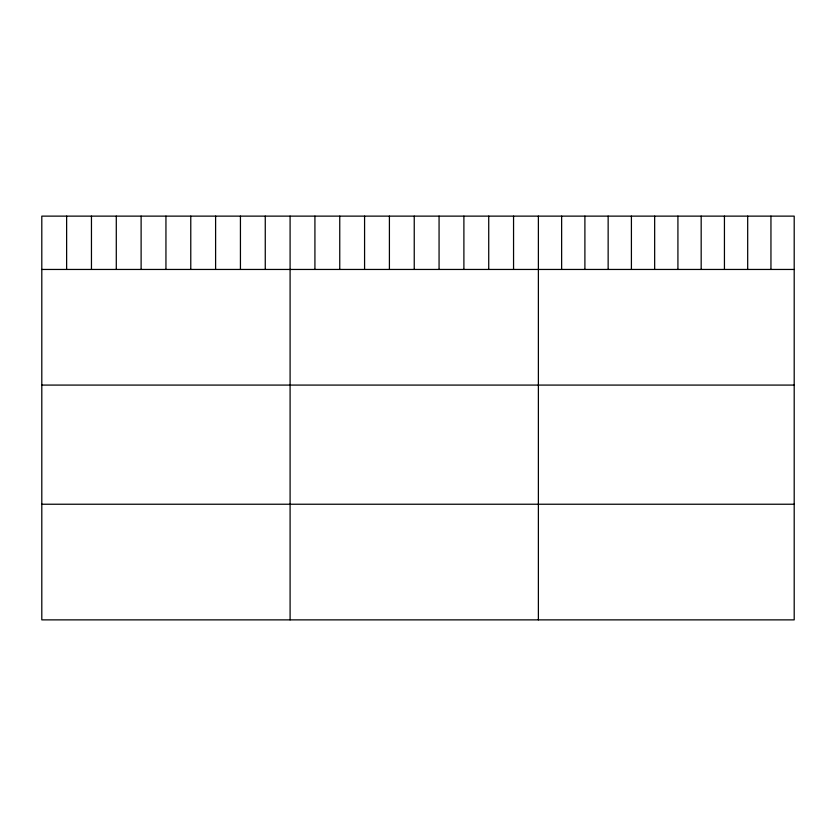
<?xml version="1.0" encoding="UTF-8"?>
<svg xmlns="http://www.w3.org/2000/svg" width="836" height="836" viewBox="0 0 836 836"><rect width="100%" height="100%" fill="white"/><g stroke="black" fill="none" stroke-linecap="round" stroke-linejoin="round"><path stroke-width="1.25" d="M794.2 269.453L794.2 619.873L41.8 619.873L41.8 216.127L794.2 216.127L794.2 269.453L41.8 269.453M41.8 385.082L794.2 385.082M41.8 504.233L794.2 504.233M770.949 216.127L770.949 269.453M747.687 216.127L747.687 269.453M724.436 216.127L724.436 269.453M701.174 216.127L701.174 269.453M677.923 216.127L677.923 269.453M654.661 216.127L654.661 269.453M631.41 216.127L631.41 269.453M608.148 216.127L608.148 269.453M584.897 216.127L584.897 269.453M561.635 216.127L561.635 269.453M538.384 216.127L538.384 619.873M513.555 216.127L513.555 269.453M488.726 216.127L488.726 269.453M463.896 216.127L463.896 269.453M439.067 216.127L439.067 269.453M414.238 216.127L414.238 269.453M389.409 216.127L389.409 269.453M364.58 216.127L364.58 269.453M339.75 216.127L339.75 269.453M314.921 216.127L314.921 269.453M290.092 216.127L290.092 619.873M265.263 216.127L265.263 269.453M240.434 216.127L240.434 269.453M215.604 216.127L215.604 269.453M190.775 216.127L190.775 269.453M165.946 216.127L165.946 269.453M141.117 216.127L141.117 269.453M116.288 216.127L116.288 269.453M91.458 216.127L91.458 269.453M66.629 216.127L66.629 269.453"/></g></svg>
